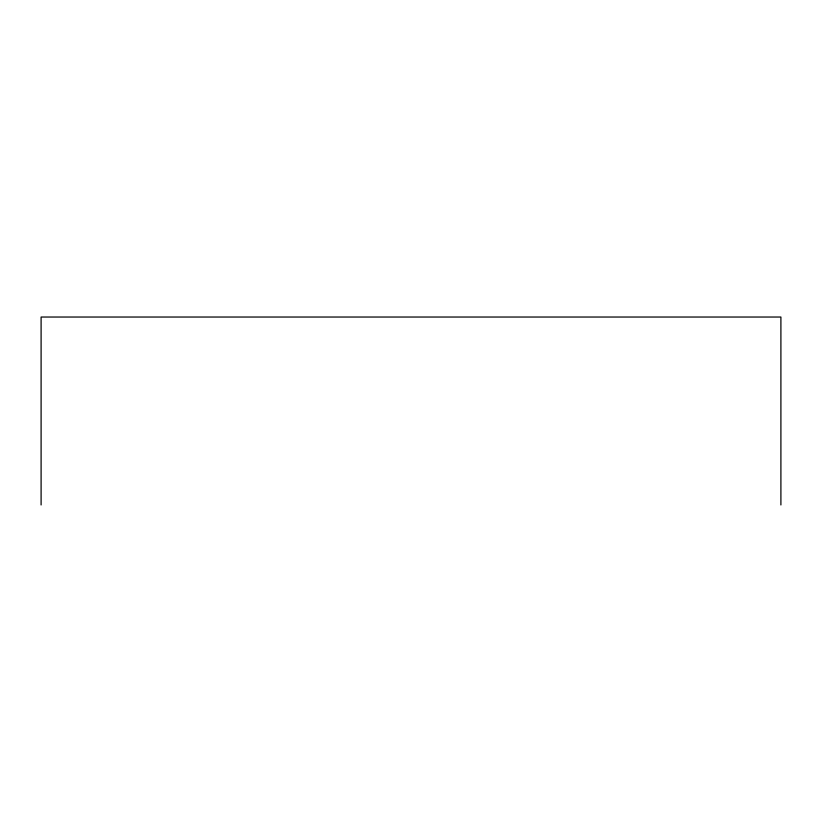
<?xml version="1.0" encoding="UTF-8"?>
<svg xmlns="http://www.w3.org/2000/svg" width="822" height="822" viewBox="0 0 822 822"><rect width="100%" height="100%" fill="white"/><g stroke="black" fill="none" stroke-linecap="round" stroke-linejoin="round"><path stroke-width="1.23" d="M780.9 504.965L780.9 317.035L41.1 317.035L41.1 504.965"/></g></svg>
